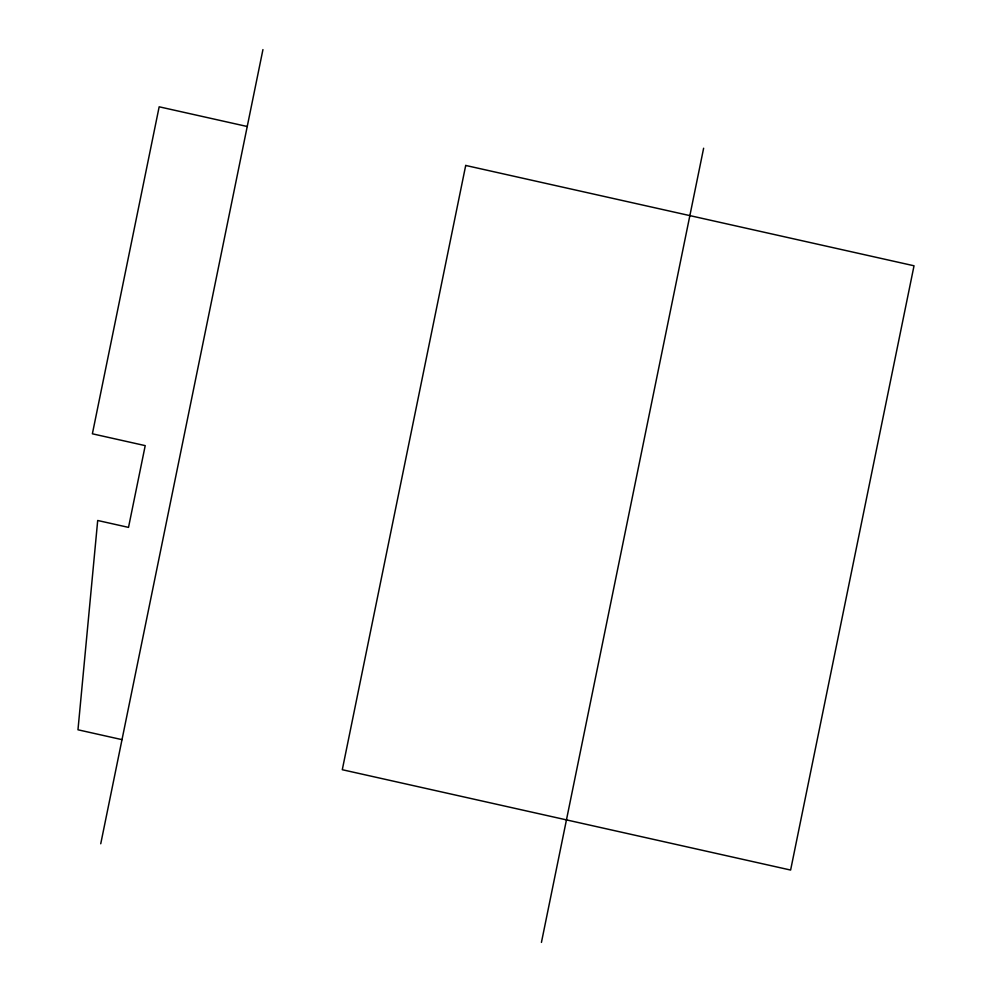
<?xml version="1.0" encoding="UTF-8"?>
<svg xmlns="http://www.w3.org/2000/svg" width="992" height="992" viewBox="0 0 992 992"><rect width="100%" height="100%" fill="white"/><g stroke="black" fill="none" stroke-linecap="round" stroke-linejoin="round"><path stroke-width="1.49" d="M100.738 843.77L262.942 49.6M541.434 942.4L703.626 148.23M247.231 126.505L159.166 106.801L92.38 433.802L145.216 445.631L128.514 527.384L97.7 520.49L77.971 729.79L122.004 739.648M465.707 165.453L342.29 769.718L790.612 870.058L914.029 265.782L465.707 165.453"/></g></svg>
